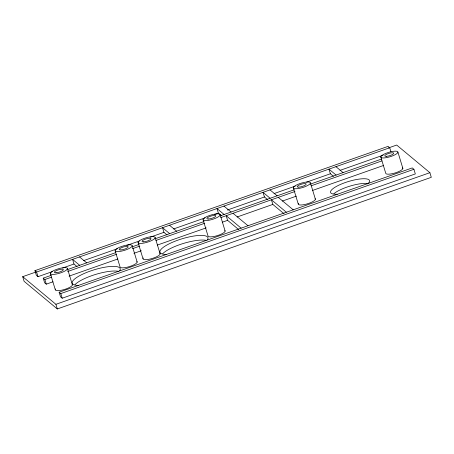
<?xml version="1.0" encoding="UTF-8"?>
<svg xmlns="http://www.w3.org/2000/svg" width="454" height="454" viewBox="0 0 454 454"><rect width="100%" height="100%" fill="white"/><g stroke="black" fill="none" stroke-linecap="round" stroke-linejoin="round"><path stroke-width="0.68" d="M52.658 271.515L38 276.673L36.348 275.3L34.941 270.658L388.062 146.375L389.714 147.749L390.922 151.721M388.652 147.873L396.677 145.047L429.893 172.685L431.3 177.321L57.323 308.953L24.107 281.315L22.7 276.679L35.412 272.201M34.941 270.658L36.592 272.037L389.714 147.749M62.646 268.002L73.974 264.012L77.027 266.56M83.604 260.624L117.467 248.707M126.757 245.432L139.372 240.995M149.996 237.255L163.939 232.346L166.998 234.894M173.593 228.952L205.015 217.892M214.373 214.594L218.385 213.187L221.444 215.729M227.352 210.032L264.432 196.979L267.491 199.522M274.057 193.591L295.259 186.129M306.518 182.167L330.37 173.768L333.423 176.317M340.001 170.381L383.159 155.189M52.976 281.803L46.285 284.159L44.634 282.785L43.226 278.149L51.183 275.345M67.096 269.744L115.883 252.572M132.483 246.732L139.123 244.394M155.058 238.787L204.056 221.541M220.099 215.894L294.357 189.755M310.258 184.159L381.695 159.019M43.226 278.149L44.878 279.522L51.569 277.167M67.623 271.515L116.462 254.325M132.523 248.673L139.877 246.085M155.938 240.433L204.777 223.243M220.831 217.591L294.992 191.486M311.047 185.839L381.95 160.881M69.036 276.151L117.875 258.962M133.93 253.315L141.29 250.722M157.345 245.069L206.184 227.88M222.244 222.227L227.596 220.343L238.81 229.679M237.096 217.001L272.826 204.425L284.039 213.755M282.36 201.071L296.405 196.128M312.46 190.476L383.358 165.523M59.139 292.206L412.266 167.918L413.917 169.291L415.325 173.927L62.204 298.216L60.552 296.842L59.139 292.206L60.791 293.579L62.204 298.216M60.791 293.579L413.917 169.291M22.7 276.679L55.91 304.311L429.893 172.685M335.937 166.675L343.071 172.611M336.091 175.068L328.957 169.132L330.37 173.768M269.999 189.886L277.133 195.822M278.274 197.371L293.222 209.816M270.153 198.273L263.019 192.337L264.432 196.979M286.366 212.228L271.418 199.788L272.826 204.425M233.038 213.295L247.992 225.734M223.953 206.088L231.086 212.024M241.136 228.146L226.183 215.707L227.596 220.343M224.111 214.481L216.978 208.545L218.385 213.187M169.507 225.252L176.64 231.188M169.665 233.645L162.532 227.709L163.939 232.346M79.541 256.919L86.674 262.855M79.694 265.312L72.561 259.376L73.974 264.012M397.942 152.181A8.938 2.298 -16.9 0 1 384.952 157.861A8.938 2.298 -16.9 0 1 385.196 153.645A8.938 2.298 -16.9 0 1 397.942 152.181L402.874 168.423M380.787 156.942L385.718 173.178A8.938 2.298 -16.9 0 0 395.281 172.9A8.938 2.298 -16.9 0 0 402.619 167.872M310.451 182.979A8.938 2.298 -16.9 0 1 297.466 188.66A8.938 2.298 -16.9 0 1 297.711 184.443A8.938 2.298 -16.9 0 1 310.451 182.979L315.388 199.221M293.301 187.74L298.233 203.977M220.19 214.85A8.938 2.298 -16.9 0 1 207.206 220.531A8.938 2.298 -16.9 0 1 207.45 216.314A8.938 2.298 -16.9 0 1 220.19 214.85L225.127 231.086M203.04 219.611L207.972 235.847A8.938 2.298 -16.9 0 0 217.528 235.569A8.938 2.298 -16.9 0 0 224.872 230.541M155.194 237.658A8.938 2.298 -16.9 0 1 142.21 243.333A8.938 2.298 -16.9 0 1 142.454 239.116A8.938 2.298 -16.9 0 1 155.194 237.658L160.131 253.894M138.044 242.413L142.976 258.655M132.227 245.83A8.938 2.298 -16.9 0 1 119.243 251.505A8.938 2.298 -16.9 0 1 119.487 247.288A8.938 2.298 -16.9 0 1 132.227 245.83L137.165 262.066M115.078 250.585L120.009 266.827A8.938 2.298 -16.9 0 0 129.566 266.549A8.938 2.298 -16.9 0 0 136.904 261.515M67.481 268.649A8.938 2.298 -16.9 0 1 54.497 274.324A8.938 2.298 -16.9 0 1 54.735 270.113A8.938 2.298 -16.9 0 1 67.481 268.649L72.413 284.885M50.326 273.41L55.263 289.646M55.91 304.311L57.323 308.953M44.878 279.522L46.285 284.159M36.592 272.037L38 276.673M74.978 284.647A25.089 6.452 -16.9 0 1 95.414 274.483A25.089 6.452 -16.9 0 1 118.369 271.299M162.742 253.673A25.089 6.452 -16.9 0 1 183.178 243.509A25.089 6.452 -16.9 0 1 206.127 240.325M333.86 193.722A20.385 5.244 -16.9 0 1 367.655 183.507M78.428 285.464A25.089 6.452 -16.9 0 1 90.04 271.157A25.089 6.452 -16.9 0 1 119.68 270.783M166.187 254.495A25.089 6.452 -16.9 0 1 177.798 240.189A25.089 6.452 -16.9 0 1 207.438 239.808M337.254 194.238A20.385 5.244 -16.9 0 1 334.201 187.769A20.385 5.244 -16.9 0 1 360.09 178.978A20.385 5.244 -16.9 0 1 367.661 183.915M315.127 198.67A8.938 2.298 -16.9 0 1 306.671 204.033A8.938 2.298 -16.9 0 1 298.562 203.267M159.876 253.343A8.938 2.298 -16.9 0 1 151.415 258.706A8.938 2.298 -16.9 0 1 143.305 257.94M72.158 284.34A8.938 2.298 -16.9 0 1 63.696 289.703A8.938 2.298 -16.9 0 1 55.592 288.937M386.439 156.329A4.705 1.209 -16.9 0 0 393.726 153.48A4.705 1.209 -16.9 0 0 387.62 153.838A4.705 1.209 -16.9 0 0 386.439 156.329M298.857 187.15A4.705 1.209 -16.9 0 0 306.138 184.301A4.705 1.209 -16.9 0 0 300.032 184.659A4.705 1.209 -16.9 0 0 298.857 187.15M208.505 219.004A4.705 1.209 -16.9 0 0 215.792 216.155A4.705 1.209 -16.9 0 0 209.686 216.518A4.705 1.209 -16.9 0 0 208.505 219.004M143.691 241.817A4.705 1.209 -16.9 0 0 150.978 238.969A4.705 1.209 -16.9 0 0 144.871 239.326A4.705 1.209 -16.9 0 0 143.691 241.817M120.866 249.938A4.705 1.209 -16.9 0 0 128.147 247.089A4.705 1.209 -16.9 0 0 122.041 247.447A4.705 1.209 -16.9 0 0 120.866 249.938M56.052 272.746A4.705 1.209 -16.9 0 0 63.333 269.897A4.705 1.209 -16.9 0 0 57.227 270.255A4.705 1.209 -16.9 0 0 56.052 272.746"/></g></svg>
